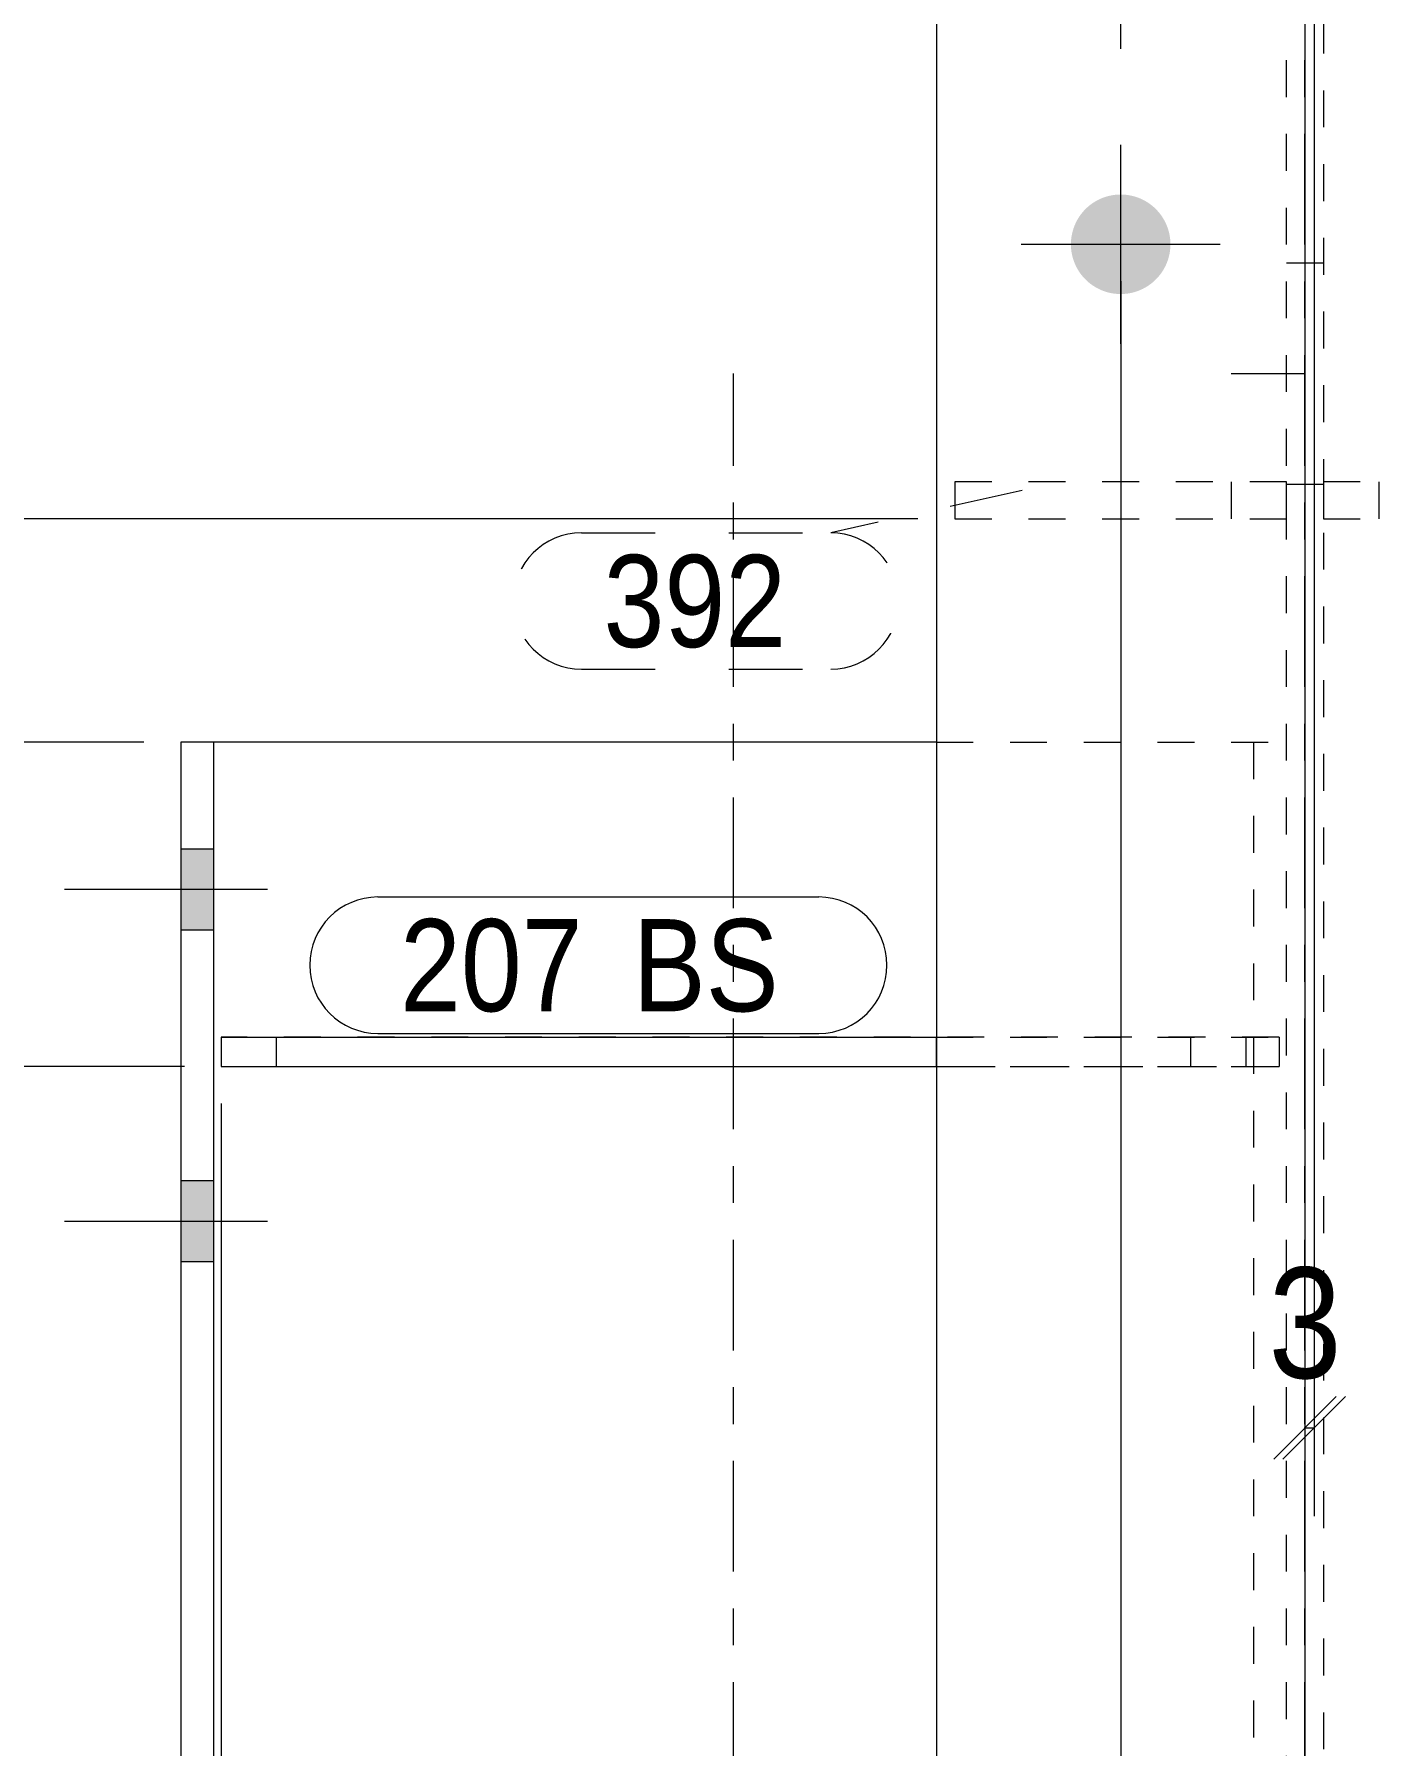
# Model space of a CAD drawing. Header units: millimetres. Extents: x 2 to 579, y 1 to 825.
# Drawn here: x 66.56 to 103.2, y 179.21 to 225.64 of the extents above; entities that cross this region are included whole.
import ezdxf

# ---------------------------------------------------------------- set-up
doc = ezdxf.new("R2010")
doc.units = ezdxf.units.MM
for name, pattern in [('XKITLINE00', [0]), ('XKITLINE01', [4, 1, -1, 1, -1]), ('XKITLINE02', [4, 2, -2]), ('XKITLINE03', [6, 3, -1, 1, -1])]:
    doc.linetypes.add(name, pattern=pattern)
for name, color, linetype, lineweight in [('Bolt', 3, 'Continuous', 0), ('Dimensions', 7, 'Continuous', 0), ('Part', 2, 'Continuous', 0), ('PartMark', 7, 'Continuous', 0)]:
    doc.layers.add(name, color=color, linetype=linetype, lineweight=lineweight)
doc.styles.add('ARIAL', font='ARIAL.TTF')

# ---------------------------------------------------------------- blocks, each defined once
blk = doc.blocks.new('*A49')
at = {"layer": 'Bolt'}
blk.add_hatch(color=3, dxfattribs=at).paths.add_polyline_path([(94.69, 219.972), (94.691, 220.006), (94.693, 220.039), (94.696, 220.072), (94.7, 220.105), (94.704, 220.137), (94.71, 220.17), (94.716, 220.203), (94.723, 220.235), (94.73, 220.267), (94.739, 220.299), (94.748, 220.331), (94.758, 220.363), (94.769, 220.394), (94.78, 220.425), (94.793, 220.456), (94.806, 220.486), (94.819, 220.517), (94.834, 220.546), (94.849, 220.576), (94.865, 220.605), (94.882, 220.633), (94.899, 220.662), (94.917, 220.689), (94.936, 220.717), (94.955, 220.744), (94.976, 220.77), (94.996, 220.796), (95.018, 220.821), (95.039, 220.846), (95.062, 220.87), (95.085, 220.894), (95.109, 220.917), (95.133, 220.94), (95.158, 220.962), (95.183, 220.983), (95.209, 221.004), (95.236, 221.024), (95.262, 221.043), (95.29, 221.062), (95.318, 221.08), (95.346, 221.097), (95.374, 221.114), (95.403, 221.13), (95.433, 221.145), (95.463, 221.16), (95.493, 221.174), (95.523, 221.187), (95.554, 221.199), (95.585, 221.21), (95.616, 221.221), (95.648, 221.231), (95.68, 221.24), (95.712, 221.249), (95.744, 221.257), (95.776, 221.263), (95.809, 221.269), (95.842, 221.275), (95.875, 221.279), (95.907, 221.283), (95.94, 221.286), (95.974, 221.288), (96.007, 221.289), (96.04, 221.289), (96.073, 221.289), (96.106, 221.288), (96.139, 221.286), (96.172, 221.283), (96.205, 221.279), (96.238, 221.275), (96.271, 221.269), (96.303, 221.263), (96.336, 221.257), (96.368, 221.249), (96.4, 221.24), (96.432, 221.231), (96.463, 221.221), (96.495, 221.21), (96.526, 221.199), (96.556, 221.187), (96.587, 221.174), (96.617, 221.16), (96.647, 221.145), (96.676, 221.13), (96.705, 221.114), (96.734, 221.097), (96.762, 221.08), (96.79, 221.062), (96.817, 221.043), (96.844, 221.024), (96.87, 221.004), (96.896, 220.983), (96.922, 220.962), (96.946, 220.94), (96.971, 220.917), (96.994, 220.894), (97.018, 220.87), (97.04, 220.846), (97.062, 220.821), (97.083, 220.796), (97.104, 220.77), (97.124, 220.744), (97.144, 220.717), (97.162, 220.689), (97.18, 220.662), (97.198, 220.633), (97.214, 220.605), (97.23, 220.576), (97.246, 220.546), (97.26, 220.517), (97.274, 220.486), (97.287, 220.456), (97.299, 220.425), (97.311, 220.394), (97.322, 220.363), (97.332, 220.331), (97.341, 220.299), (97.349, 220.267), (97.357, 220.235), (97.364, 220.203), (97.37, 220.17), (97.375, 220.137), (97.38, 220.105), (97.383, 220.072), (97.386, 220.039), (97.388, 220.006), (97.389, 219.972), (97.39, 219.939), (97.389, 219.906), (97.388, 219.873), (97.386, 219.84), (97.383, 219.807), (97.38, 219.774), (97.375, 219.741), (97.37, 219.709), (97.364, 219.676), (97.357, 219.644), (97.349, 219.611), (97.341, 219.579), (97.332, 219.547), (97.322, 219.516), (97.311, 219.485), (97.299, 219.453), (97.287, 219.423), (97.274, 219.392), (97.26, 219.362), (97.246, 219.332), (97.23, 219.303), (97.214, 219.274), (97.198, 219.245), (97.18, 219.217), (97.162, 219.189), (97.144, 219.162), (97.124, 219.135), (97.104, 219.109), (97.083, 219.083), (97.062, 219.058), (97.04, 219.033), (97.018, 219.008), (96.994, 218.985), (96.971, 218.962), (96.946, 218.939), (96.922, 218.917), (96.896, 218.896), (96.87, 218.875), (96.844, 218.855), (96.817, 218.836), (96.79, 218.817), (96.762, 218.799), (96.734, 218.781), (96.705, 218.765), (96.676, 218.749), (96.647, 218.733), (96.617, 218.719), (96.587, 218.705), (96.556, 218.692), (96.526, 218.68), (96.495, 218.668), (96.463, 218.657), (96.432, 218.647), (96.4, 218.638), (96.368, 218.63), (96.336, 218.622), (96.303, 218.615), (96.271, 218.609), (96.238, 218.604), (96.205, 218.599), (96.172, 218.596), (96.139, 218.593), (96.106, 218.591), (96.073, 218.59), (96.04, 218.589), (96.007, 218.59), (95.974, 218.591), (95.94, 218.593), (95.907, 218.596), (95.875, 218.599), (95.842, 218.604), (95.809, 218.609), (95.776, 218.615), (95.744, 218.622), (95.712, 218.63), (95.68, 218.638), (95.648, 218.647), (95.616, 218.657), (95.585, 218.668), (95.554, 218.68), (95.523, 218.692), (95.493, 218.705), (95.463, 218.719), (95.433, 218.733), (95.403, 218.749), (95.374, 218.765), (95.346, 218.781), (95.318, 218.799), (95.29, 218.817), (95.262, 218.836), (95.236, 218.855), (95.209, 218.875), (95.183, 218.896), (95.158, 218.917), (95.133, 218.939), (95.109, 218.962), (95.085, 218.985), (95.062, 219.008), (95.039, 219.033), (95.018, 219.058), (94.996, 219.083), (94.976, 219.109), (94.955, 219.135), (94.936, 219.162), (94.917, 219.189), (94.899, 219.217), (94.882, 219.245), (94.865, 219.274), (94.849, 219.303), (94.834, 219.332), (94.819, 219.362), (94.806, 219.392), (94.793, 219.423), (94.78, 219.453), (94.769, 219.485), (94.758, 219.516), (94.748, 219.547), (94.739, 219.579), (94.73, 219.611), (94.723, 219.644), (94.716, 219.676), (94.71, 219.709), (94.704, 219.741), (94.7, 219.774), (94.696, 219.807), (94.693, 219.84), (94.691, 219.873), (94.69, 219.906), (94.69, 219.939)], flags=17)
at = {"layer": 'Bolt', "color": 3, "linetype": 'XKITLINE00', "lineweight": 0}
for p, q in [((96.04, 225.239), (96.04, 230.639)), ((96.04, 217.239), (96.04, 222.639)), ((93.34, 219.939), (98.74, 219.939))]:
    blk.add_line(p, q, dxfattribs=at)
blk = doc.blocks.new('*A50')
at = {"layer": 'Bolt', "color": 3, "linetype": 'XKITLINE02', "lineweight": 0}
for p, q in [((100.54, 219.432), (101.54, 219.432)), ((99.04, 216.432), (103.04, 216.432)), ((100.54, 213.432), (101.54, 213.432))]:
    blk.add_line(p, q, dxfattribs=at)
blk = doc.blocks.new('*A60')
at = {"layer": 'Bolt'}
for points in [[(71.44, 201.332), (70.54, 201.332), (70.54, 203.532), (71.44, 203.532)], [(71.44, 201.332), (70.54, 201.332), (70.54, 203.532), (71.44, 203.532)], [(71.44, 192.332), (70.54, 192.332), (70.54, 194.532), (71.44, 194.532)], [(71.44, 192.332), (70.54, 192.332), (70.54, 194.532), (71.44, 194.532)], [(71.44, 172.332), (70.54, 172.332), (70.54, 174.532), (71.44, 174.532)], [(71.44, 172.332), (70.54, 172.332), (70.54, 174.532), (71.44, 174.532)], [(71.44, 163.332), (70.54, 163.332), (70.54, 165.532), (71.44, 165.532)], [(71.44, 163.332), (70.54, 163.332), (70.54, 165.532), (71.44, 165.532)]]:
    blk.add_hatch(color=3, dxfattribs=at).paths.add_polyline_path(points, flags=17)
at = {"layer": 'Bolt', "color": 3, "linetype": 'XKITLINE00', "lineweight": 0}
for p, q in [((71.44, 203.532), (70.54, 203.532)), ((71.44, 203.532), (70.54, 203.532)), ((72.89, 202.432), (67.39, 202.432)), ((72.89, 202.432), (67.39, 202.432)), ((71.44, 201.332), (70.54, 201.332)), ((71.44, 201.332), (70.54, 201.332)), ((71.44, 194.532), (70.54, 194.532)), ((71.44, 194.532), (70.54, 194.532)), ((72.89, 193.432), (67.39, 193.432)), ((72.89, 193.432), (67.39, 193.432)), ((71.44, 192.332), (70.54, 192.332)), ((71.44, 192.332), (70.54, 192.332)), ((71.44, 174.532), (70.54, 174.532)), ((71.44, 174.532), (70.54, 174.532)), ((72.89, 173.432), (67.39, 173.432)), ((72.89, 173.432), (67.39, 173.432)), ((71.44, 172.332), (70.54, 172.332)), ((71.44, 172.332), (70.54, 172.332)), ((71.44, 165.532), (70.54, 165.532)), ((71.44, 165.532), (70.54, 165.532)), ((72.89, 164.432), (67.39, 164.432)), ((72.89, 164.432), (67.39, 164.432)), ((71.44, 163.332), (70.54, 163.332)), ((71.44, 163.332), (70.54, 163.332))]:
    blk.add_line(p, q, dxfattribs=at)
blk = doc.blocks.new('*A62')
at = {"layer": 'Part', "color": 2, "linetype": 'XKITLINE00', "lineweight": 0}
blk.add_line((91.04, 665.231), (91.04, 147.932), dxfattribs=at)
at = {"layer": 'Part', "color": 7, "linetype": 'XKITLINE01', "lineweight": 0}
for p, q in [((100.54, 147.932), (100.54, 664.113)), ((101.54, 664.113), (101.54, 147.932))]:
    blk.add_line(p, q, dxfattribs=at)
at = {"layer": 'Part', "color": 7, "linetype": 'XKITLINE03', "lineweight": 0}
blk.add_line((101.04, 147.932), (101.04, 657.757), dxfattribs=at)
blk = doc.blocks.new('*A79')
at = {"layer": 'Part', "color": 7, "linetype": 'XKITLINE01', "lineweight": 0}
for p, q in [((100.54, 213.491), (91.54, 213.491)), ((91.54, 213.491), (91.54, 212.491)), ((99.04, 213.491), (99.04, 212.491)), ((100.54, 212.491), (100.54, 213.491)), ((91.54, 212.491), (100.54, 212.491))]:
    blk.add_line(p, q, dxfattribs=at)
blk = doc.blocks.new('*A80')
at = {"layer": 'Part', "color": 7, "linetype": 'XKITLINE01', "lineweight": 0}
for p, q in [((110.54, 213.491), (101.54, 213.491)), ((101.54, 213.491), (101.54, 212.491)), ((103.04, 213.491), (103.04, 212.491)), ((110.54, 212.491), (110.54, 213.491)), ((101.54, 212.491), (110.54, 212.491))]:
    blk.add_line(p, q, dxfattribs=at)
blk = doc.blocks.new('*A82')
at = {"layer": 'Part', "color": 7, "linetype": 'XKITLINE03', "lineweight": 0}
blk.add_line((85.54, 147.932), (85.54, 216.432), dxfattribs=at)
at = {"layer": 'Part', "color": 2, "linetype": 'XKITLINE00', "lineweight": 0}
for p, q in [((91.04, 206.432), (70.54, 206.432)), ((70.54, 206.432), (70.54, 147.932)), ((71.44, 147.932), (71.44, 206.432))]:
    blk.add_line(p, q, dxfattribs=at)
at = {"layer": 'Part', "color": 7, "linetype": 'XKITLINE01', "lineweight": 0}
for p, q in [((91.04, 206.432), (100.54, 206.432)), ((99.64, 206.432), (99.64, 147.932)), ((100.54, 147.932), (100.54, 206.432))]:
    blk.add_line(p, q, dxfattribs=at)
blk = doc.blocks.new('*A85')
at = {"layer": 'Part', "color": 7, "linetype": 'XKITLINE01', "lineweight": 0}
for p, q in [((100.339, 198.432), (71.639, 198.432)), ((71.639, 198.432), (71.639, 197.632)), ((73.139, 197.632), (73.139, 198.432)), ((91.039, 198.432), (91.039, 197.632)), ((97.939, 197.632), (97.939, 198.432)), ((99.439, 198.432), (99.439, 197.632)), ((100.339, 198.432), (100.339, 197.632)), ((71.639, 197.632), (100.339, 197.632))]:
    blk.add_line(p, q, dxfattribs=at)
blk = doc.blocks.new('*A86')
at = {"layer": 'Part', "color": 2, "linetype": 'XKITLINE00', "lineweight": 0}
for p, q in [((71.639, 198.432), (71.639, 197.632)), ((71.639, 198.432), (91.039, 198.432)), ((71.639, 197.632), (91.039, 197.632))]:
    blk.add_line(p, q, dxfattribs=at)
at = {"layer": 'Part', "color": 7, "linetype": 'XKITLINE01', "lineweight": 0}
for p, q in [((73.139, 197.632), (73.139, 198.432)), ((91.039, 197.632), (91.039, 198.432)), ((91.039, 198.432), (100.339, 198.432)), ((97.939, 197.632), (97.939, 198.432)), ((99.439, 198.432), (99.439, 197.632)), ((100.339, 198.432), (100.339, 197.632)), ((91.039, 197.632), (100.339, 197.632))]:
    blk.add_line(p, q, dxfattribs=at)
blk = doc.blocks.new('*A200')
at = {"layer": 'Dimensions', "color": 7, "linetype": 'XKITLINE00', "lineweight": 0}
for p, q in [((101.04, 546.808), (101.04, 185.432)), ((101.29, 546.808), (101.29, 185.432)), ((101.888, 188.681), (100.191, 186.983)), ((102.138, 188.681), (100.441, 186.983)), ((101.04, 187.832), (101.29, 187.832))]:
    blk.add_line(p, q, dxfattribs=at)
at = {"layer": 'Dimensions', "color": 3}
for p in [(101.04, 187.832), (101.29, 187.832)]:
    blk.add_point(p, dxfattribs=at)
at = {"layer": 'Dimensions', "color": 3, "style": 'ARIAL', "width": 0.85}
blk.add_text('3', height=3, dxfattribs=at).set_placement((100.052, 189.182))
blk = doc.blocks.new('*A206')
at = {"layer": 'PartMark', "color": 7, "linetype": 'XKITLINE00', "lineweight": 0}
for p, q in [((75.889, 202.232), (87.85, 202.232)), ((75.889, 198.532), (87.85, 198.532))]:
    blk.add_line(p, q, dxfattribs=at)
for centre, start, end in [((75.889, 200.382), 90, 270), ((87.85, 200.382), 270, 90)]:
    blk.add_arc(centre, 1.85, start, end, dxfattribs=at)
at = {"layer": 'PartMark', "color": 3, "style": 'ARIAL', "width": 0.85}
for s, p in [('207', (76.489, 199.132)), ('BS', (82.802, 199.132))]:
    blk.add_text(s, height=2.5, dxfattribs=at).set_placement(p)
blk = doc.blocks.new('*A217')
at = {"layer": 'Dimensions', "color": 7, "linetype": 'XKITLINE00', "lineweight": 0}
blk.add_line((90.54, 212.491), (18.19, 212.491), dxfattribs=at)
blk = doc.blocks.new('*A218')
at = {"layer": 'Dimensions', "color": 7, "linetype": 'XKITLINE00', "lineweight": 0}
blk.add_line((90.54, 212.491), (18.19, 212.491), dxfattribs=at)
blk = doc.blocks.new('*A224')
at = {"layer": 'Dimensions', "color": 7, "linetype": 'XKITLINE00', "lineweight": 0}
for p, q in [((52.191, 198.481), (53.888, 196.783)), ((70.639, 197.632), (50.19, 197.632)), ((53.04, 168.432), (53.04, 197.632)), ((52.191, 169.281), (53.888, 167.583)), ((70.639, 168.432), (50.19, 168.432))]:
    blk.add_line(p, q, dxfattribs=at)
at = {"layer": 'Dimensions', "color": 3}
for p in [(53.04, 197.632), (53.04, 168.432)]:
    blk.add_point(p, dxfattribs=at)
at = {"layer": 'Dimensions', "color": 3, "style": 'ARIAL', "width": 0.85}
blk.add_text('4148', height=3, dxfattribs=at).set_placement((54.34, 198.832))
blk.add_text('292', height=3, rotation=90.0002, dxfattribs=at).set_placement((51.69, 179.694))
blk = doc.blocks.new('*A225')
at = {"layer": 'Dimensions', "color": 7, "linetype": 'XKITLINE00', "lineweight": 0}
for p, q in [((52.191, 207.281), (53.888, 205.583)), ((69.54, 206.432), (50.19, 206.432)), ((53.04, 197.632), (53.04, 206.432)), ((52.191, 198.481), (53.888, 196.783)), ((70.639, 197.632), (50.19, 197.632))]:
    blk.add_line(p, q, dxfattribs=at)
at = {"layer": 'Dimensions', "color": 3}
for p in [(53.04, 206.432), (53.04, 197.632)]:
    blk.add_point(p, dxfattribs=at)
at = {"layer": 'Dimensions', "color": 3, "style": 'ARIAL', "width": 0.85}
blk.add_text('4236', height=3, dxfattribs=at).set_placement((54.34, 207.632))
blk.add_text('88', height=3, rotation=90.0002, dxfattribs=at).set_placement((51.69, 199.807))
blk = doc.blocks.new('*A226')
at = {"layer": 'Dimensions', "color": 7, "linetype": 'XKITLINE00', "lineweight": 0}
blk.add_line((71.639, 196.632), (71.639, 105.432), dxfattribs=at)
blk = doc.blocks.new('*A229')
at = {"layer": 'Dimensions', "color": 7, "linetype": 'XKITLINE00', "lineweight": 0}
for p, q in [((96.04, 218.939), (96.04, 153.432)), ((101.04, 218.939), (101.04, 153.432))]:
    blk.add_line(p, q, dxfattribs=at)
blk = doc.blocks.new('*A230')
at = {"layer": 'Dimensions', "color": 7, "linetype": 'XKITLINE00', "lineweight": 0}
blk.add_line((101.04, 218.939), (101.04, 152.982), dxfattribs=at)
blk = doc.blocks.new('*A235')
at = {"layer": 'PartMark', "color": 7, "linetype": 'XKITLINE02', "lineweight": 0}
for p, q in [((93.369, 213.262), (88.173, 212.112)), ((81.41, 212.112), (88.173, 212.112)), ((81.41, 208.412), (88.173, 208.412))]:
    blk.add_line(p, q, dxfattribs=at)
for centre, start, end in [((81.41, 210.262), 90, 270), ((88.173, 210.262), 270, 90)]:
    blk.add_arc(centre, 1.85, start, end, dxfattribs=at)
at = {"layer": 'PartMark', "color": 3, "style": 'ARIAL', "width": 0.85}
blk.add_text('392', height=2.5, dxfattribs=at).set_placement((82.01, 209.012))

msp = doc.modelspace()

# ---------------------------------------------------------------- block references
at = {"lineweight": 0}
for name in ['*A50', '*A200', '*A218', '*A49', '*A229', '*A230', '*A217', '*A82', '*A235', '*A79', '*A80', '*A225', '*A60', '*A206', '*A224', '*A85', '*A86', '*A226']:
    msp.add_blockref(name, (0, 0), dxfattribs=at)
at = {"layer": 'Part', "lineweight": 0}
msp.add_blockref('*A62', (0, 0), dxfattribs=at)

doc.saveas('drawing.dxf')
